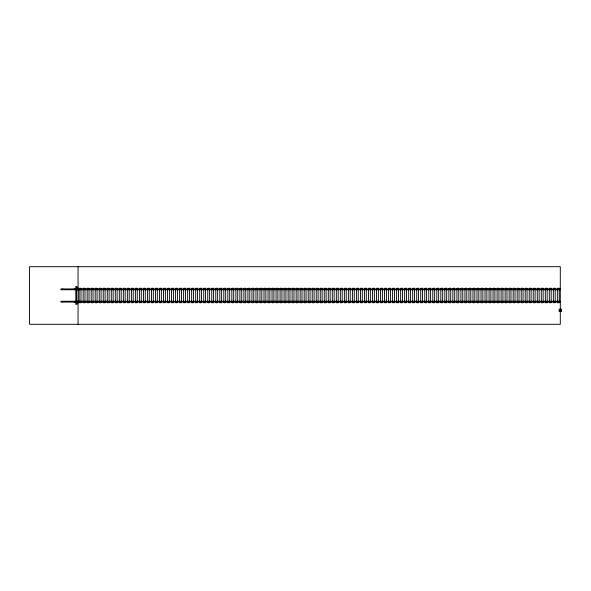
<?xml version="1.0" encoding="UTF-8"?>
<svg xmlns="http://www.w3.org/2000/svg" width="591" height="591" viewBox="0 0 591 591"><rect width="100%" height="100%" fill="white"/><g stroke="black" fill="none" stroke-linecap="round" stroke-linejoin="round"><path stroke-width="0.89" d="M76.246 288.933L60.91 288.933L60.91 289.73L560.298 289.73M76.66 288.933L560.298 288.933M560.298 301.27L60.91 301.27L60.91 302.067L76.246 302.067M76.66 302.067L560.298 302.067M559.817 309.403L560.785 309.403M559.817 311.331L560.785 311.331M560.298 311.331L560.298 266.696L29.55 266.696L29.55 324.304L560.298 324.304L560.298 311.501M560.224 309.499L560.224 311.243M80.184 288.933L80.184 289.73M80.184 301.27L80.184 302.067M78.049 266.696L78.049 324.304M77.702 286.99L77.702 289.945M77.702 301.055L77.702 304.01M75.005 288.933L75.005 289.73M75.005 301.27L75.005 302.067M74.2 288.933L74.2 289.73M74.2 301.27L74.2 302.067M62.447 288.933L62.447 289.73M62.447 301.27L62.447 302.067M76.542 286.613L75.803 286.613L75.803 304.387L76.542 304.387L76.542 286.613M80.982 288.268L79.135 288.268L79.135 302.732L80.982 302.732L80.982 288.268M85.001 288.268L83.154 288.268L83.154 302.732L85.001 302.732L85.001 288.268M89.019 288.268L87.172 288.268L87.172 302.732L89.019 302.732L89.019 288.268M93.038 288.268L91.191 288.268L91.191 302.732L93.038 302.732L93.038 288.268M97.057 288.268L95.21 288.268L95.21 302.732L97.057 302.732L97.057 288.268M101.076 288.268L99.229 288.268L99.229 302.732L101.076 302.732L101.076 288.268M105.095 288.268L103.248 288.268L103.248 302.732L105.095 302.732L105.095 288.268M109.113 288.268L107.266 288.268L107.266 302.732L109.113 302.732L109.113 288.268M113.132 288.268L111.285 288.268L111.285 302.732L113.132 302.732L113.132 288.268M117.151 288.268L115.304 288.268L115.304 302.732L117.151 302.732L117.151 288.268M121.17 288.268L119.323 288.268L119.323 302.732L121.17 302.732L121.17 288.268M125.189 288.268L123.342 288.268L123.342 302.732L125.189 302.732L125.189 288.268M129.207 288.268L127.361 288.268L127.361 302.732L129.207 302.732L129.207 288.268M133.226 288.268L131.379 288.268L131.379 302.732L133.226 302.732L133.226 288.268M137.245 288.268L135.398 288.268L135.398 302.732L137.245 302.732L137.245 288.268M141.264 288.268L139.417 288.268L139.417 302.732L141.264 302.732L141.264 288.268M145.283 288.268L143.436 288.268L143.436 302.732L145.283 302.732L145.283 288.268M149.301 288.268L147.454 288.268L147.454 302.732L149.301 302.732L149.301 288.268M153.32 288.268L151.473 288.268L151.473 302.732L153.32 302.732L153.32 288.268M157.339 288.268L155.492 288.268L155.492 302.732L157.339 302.732L157.339 288.268M161.358 288.268L159.511 288.268L159.511 302.732L161.358 302.732L161.358 288.268M165.377 288.268L163.53 288.268L163.53 302.732L165.377 302.732L165.377 288.268M169.395 288.268L167.549 288.268L167.549 302.732L169.395 302.732L169.395 288.268M173.414 288.268L171.567 288.268L171.567 302.732L173.414 302.732L173.414 288.268M177.433 288.268L175.586 288.268L175.586 302.732L177.433 302.732L177.433 288.268M181.452 288.268L179.605 288.268L179.605 302.732L181.452 302.732L181.452 288.268M185.471 288.268L183.624 288.268L183.624 302.732L185.471 302.732L185.471 288.268M189.489 288.268L187.643 288.268L187.643 302.732L189.489 302.732L189.489 288.268M193.508 288.268L191.661 288.268L191.661 302.732L193.508 302.732L193.508 288.268M197.527 288.268L195.68 288.268L195.68 302.732L197.527 302.732L197.527 288.268M201.546 288.268L199.699 288.268L199.699 302.732L201.546 302.732L201.546 288.268M205.565 288.268L203.718 288.268L203.718 302.732L205.565 302.732L205.565 288.268M209.583 288.268L207.737 288.268L207.737 302.732L209.583 302.732L209.583 288.268M213.602 288.268L211.755 288.268L211.755 302.732L213.602 302.732L213.602 288.268M217.621 288.268L215.774 288.268L215.774 302.732L217.621 302.732L217.621 288.268M221.64 288.268L219.793 288.268L219.793 302.732L221.64 302.732L221.64 288.268M225.659 288.268L223.812 288.268L223.812 302.732L225.659 302.732L225.659 288.268M229.677 288.268L227.831 288.268L227.831 302.732L229.677 302.732L229.677 288.268M233.696 288.268L231.849 288.268L231.849 302.732L233.696 302.732L233.696 288.268M237.715 288.268L235.868 288.268L235.868 302.732L237.715 302.732L237.715 288.268M241.734 288.268L239.887 288.268L239.887 302.732L241.734 302.732L241.734 288.268M245.753 288.268L243.906 288.268L243.906 302.732L245.753 302.732L245.753 288.268M249.771 288.268L247.925 288.268L247.925 302.732L249.771 302.732L249.771 288.268M253.79 288.268L251.936 288.268L251.936 302.732L253.79 302.732L253.79 288.268M257.809 288.268L255.955 288.268L255.955 302.732L257.809 302.732L257.809 288.268M261.828 288.268L259.974 288.268L259.974 302.732L261.828 302.732L261.828 288.268M265.847 288.268L263.992 288.268L263.992 302.732L265.847 302.732L265.847 288.268M269.865 288.268L268.011 288.268L268.011 302.732L269.865 302.732L269.865 288.268M273.884 288.268L272.03 288.268L272.03 302.732L273.884 302.732L273.884 288.268M277.903 288.268L276.049 288.268L276.049 302.732L277.903 302.732L277.903 288.268M281.922 288.268L280.068 288.268L280.068 302.732L281.922 302.732L281.922 288.268M285.941 288.268L284.086 288.268L284.086 302.732L285.941 302.732L285.941 288.268M289.959 288.268L288.105 288.268L288.105 302.732L289.959 302.732L289.959 288.268M293.978 288.268L292.124 288.268L292.124 302.732L293.978 302.732L293.978 288.268M297.997 288.268L296.143 288.268L296.143 302.732L297.997 302.732L297.997 288.268M302.016 288.268L300.162 288.268L300.162 302.732L302.016 302.732L302.016 288.268M306.035 288.268L304.18 288.268L304.18 302.732L306.035 302.732L306.035 288.268M310.053 288.268L308.199 288.268L308.199 302.732L310.053 302.732L310.053 288.268M314.072 288.268L312.218 288.268L312.218 302.732L314.072 302.732L314.072 288.268M318.091 288.268L316.237 288.268L316.237 302.732L318.091 302.732L318.091 288.268M322.11 288.268L320.256 288.268L320.256 302.732L322.11 302.732L322.11 288.268M326.129 288.268L324.274 288.268L324.274 302.732L326.129 302.732L326.129 288.268M330.147 288.268L328.293 288.268L328.293 302.732L330.147 302.732L330.147 288.268M334.166 288.268L332.312 288.268L332.312 302.732L334.166 302.732L334.166 288.268M338.185 288.268L336.331 288.268L336.331 302.732L338.185 302.732L338.185 288.268M342.204 288.268L340.35 288.268L340.35 302.732L342.204 302.732L342.204 288.268M346.223 288.268L344.368 288.268L344.368 302.732L346.223 302.732L346.223 288.268M350.241 288.268L348.387 288.268L348.387 302.732L350.241 302.732L350.241 288.268M354.26 288.268L352.406 288.268L352.406 302.732L354.26 302.732L354.26 288.268M358.279 288.268L356.425 288.268L356.425 302.732L358.279 302.732L358.279 288.268M362.298 288.268L360.444 288.268L360.444 302.732L362.298 302.732L362.298 288.268M366.317 288.268L364.462 288.268L364.462 302.732L366.317 302.732L366.317 288.268M370.335 288.268L368.481 288.268L368.481 302.732L370.335 302.732L370.335 288.268M374.354 288.268L372.5 288.268L372.5 302.732L374.354 302.732L374.354 288.268M378.373 288.268L376.519 288.268L376.519 302.732L378.373 302.732L378.373 288.268M382.392 288.268L380.538 288.268L380.538 302.732L382.392 302.732L382.392 288.268M386.411 288.268L384.556 288.268L384.556 302.732L386.411 302.732L386.411 288.268M390.429 288.268L388.575 288.268L388.575 302.732L390.429 302.732L390.429 288.268M394.448 288.268L392.594 288.268L392.594 302.732L394.448 302.732L394.448 288.268M398.467 288.268L396.613 288.268L396.613 302.732L398.467 302.732L398.467 288.268M402.486 288.268L400.632 288.268L400.632 302.732L402.486 302.732L402.486 288.268M406.505 288.268L404.65 288.268L404.65 302.732L406.505 302.732L406.505 288.268M410.523 288.268L408.669 288.268L408.669 302.732L410.523 302.732L410.523 288.268M414.542 288.268L412.688 288.268L412.688 302.732L414.542 302.732L414.542 288.268M418.561 288.268L416.707 288.268L416.707 302.732L418.561 302.732L418.561 288.268M422.58 288.268L420.726 288.268L420.726 302.732L422.58 302.732L422.58 288.268M426.599 288.268L424.744 288.268L424.744 302.732L426.599 302.732L426.599 288.268M430.617 288.268L428.763 288.268L428.763 302.732L430.617 302.732L430.617 288.268M434.636 288.268L432.782 288.268L432.782 302.732L434.636 302.732L434.636 288.268M438.655 288.268L436.801 288.268L436.801 302.732L438.655 302.732L438.655 288.268M442.674 288.268L440.82 288.268L440.82 302.732L442.674 302.732L442.674 288.268M446.693 288.268L444.838 288.268L444.838 302.732L446.693 302.732L446.693 288.268M450.711 288.268L448.857 288.268L448.857 302.732L450.711 302.732L450.711 288.268M454.73 288.268L452.876 288.268L452.876 302.732L454.73 302.732L454.73 288.268M458.749 288.268L456.895 288.268L456.895 302.732L458.749 302.732L458.749 288.268M462.768 288.268L460.914 288.268L460.914 302.732L462.768 302.732L462.768 288.268M466.787 288.268L464.932 288.268L464.932 302.732L466.787 302.732L466.787 288.268M470.805 288.268L468.951 288.268L468.951 302.732L470.805 302.732L470.805 288.268M474.824 288.268L472.97 288.268L472.97 302.732L474.824 302.732L474.824 288.268M478.843 288.268L476.989 288.268L476.989 302.732L478.843 302.732L478.843 288.268M482.862 288.268L481.008 288.268L481.008 302.732L482.862 302.732L482.862 288.268M486.881 288.268L485.026 288.268L485.026 302.732L486.881 302.732L486.881 288.268M490.899 288.268L489.045 288.268L489.045 302.732L490.899 302.732L490.899 288.268M494.918 288.268L493.064 288.268L493.064 302.732L494.918 302.732L494.918 288.268M498.937 288.268L497.083 288.268L497.083 302.732L498.937 302.732L498.937 288.268M502.956 288.268L501.102 288.268L501.102 302.732L502.956 302.732L502.956 288.268M506.975 288.268L505.12 288.268L505.12 302.732L506.975 302.732L506.975 288.268M510.993 288.268L509.139 288.268L509.139 302.732L510.993 302.732L510.993 288.268M515.012 288.268L513.158 288.268L513.158 302.732L515.012 302.732L515.012 288.268M519.031 288.268L517.177 288.268L517.177 302.732L519.031 302.732L519.031 288.268M523.05 288.268L521.196 288.268L521.196 302.732L523.05 302.732L523.05 288.268M527.069 288.268L525.214 288.268L525.214 302.732L527.069 302.732L527.069 288.268M531.087 288.268L529.233 288.268L529.233 302.732L531.087 302.732L531.087 288.268M535.106 288.268L533.252 288.268L533.252 302.732L535.106 302.732L535.106 288.268M539.125 288.268L537.271 288.268L537.271 302.732L539.125 302.732L539.125 288.268M543.144 288.268L541.29 288.268L541.29 302.732L543.144 302.732L543.144 288.268M547.163 288.268L545.308 288.268L545.308 302.732L547.163 302.732L547.163 288.268M551.181 288.268L549.327 288.268L549.327 302.732L551.181 302.732L551.181 288.268M555.2 288.268L553.346 288.268L553.346 302.732L555.2 302.732L555.2 288.268M559.219 288.268L557.365 288.268L557.365 302.732L559.219 302.732L559.219 288.268M561.45 309.219L559.152 309.219L559.152 311.516L561.45 311.516L561.45 309.219M561.162 309.507L559.433 309.507L559.433 311.235L561.162 311.235L561.162 309.507"/></g></svg>
